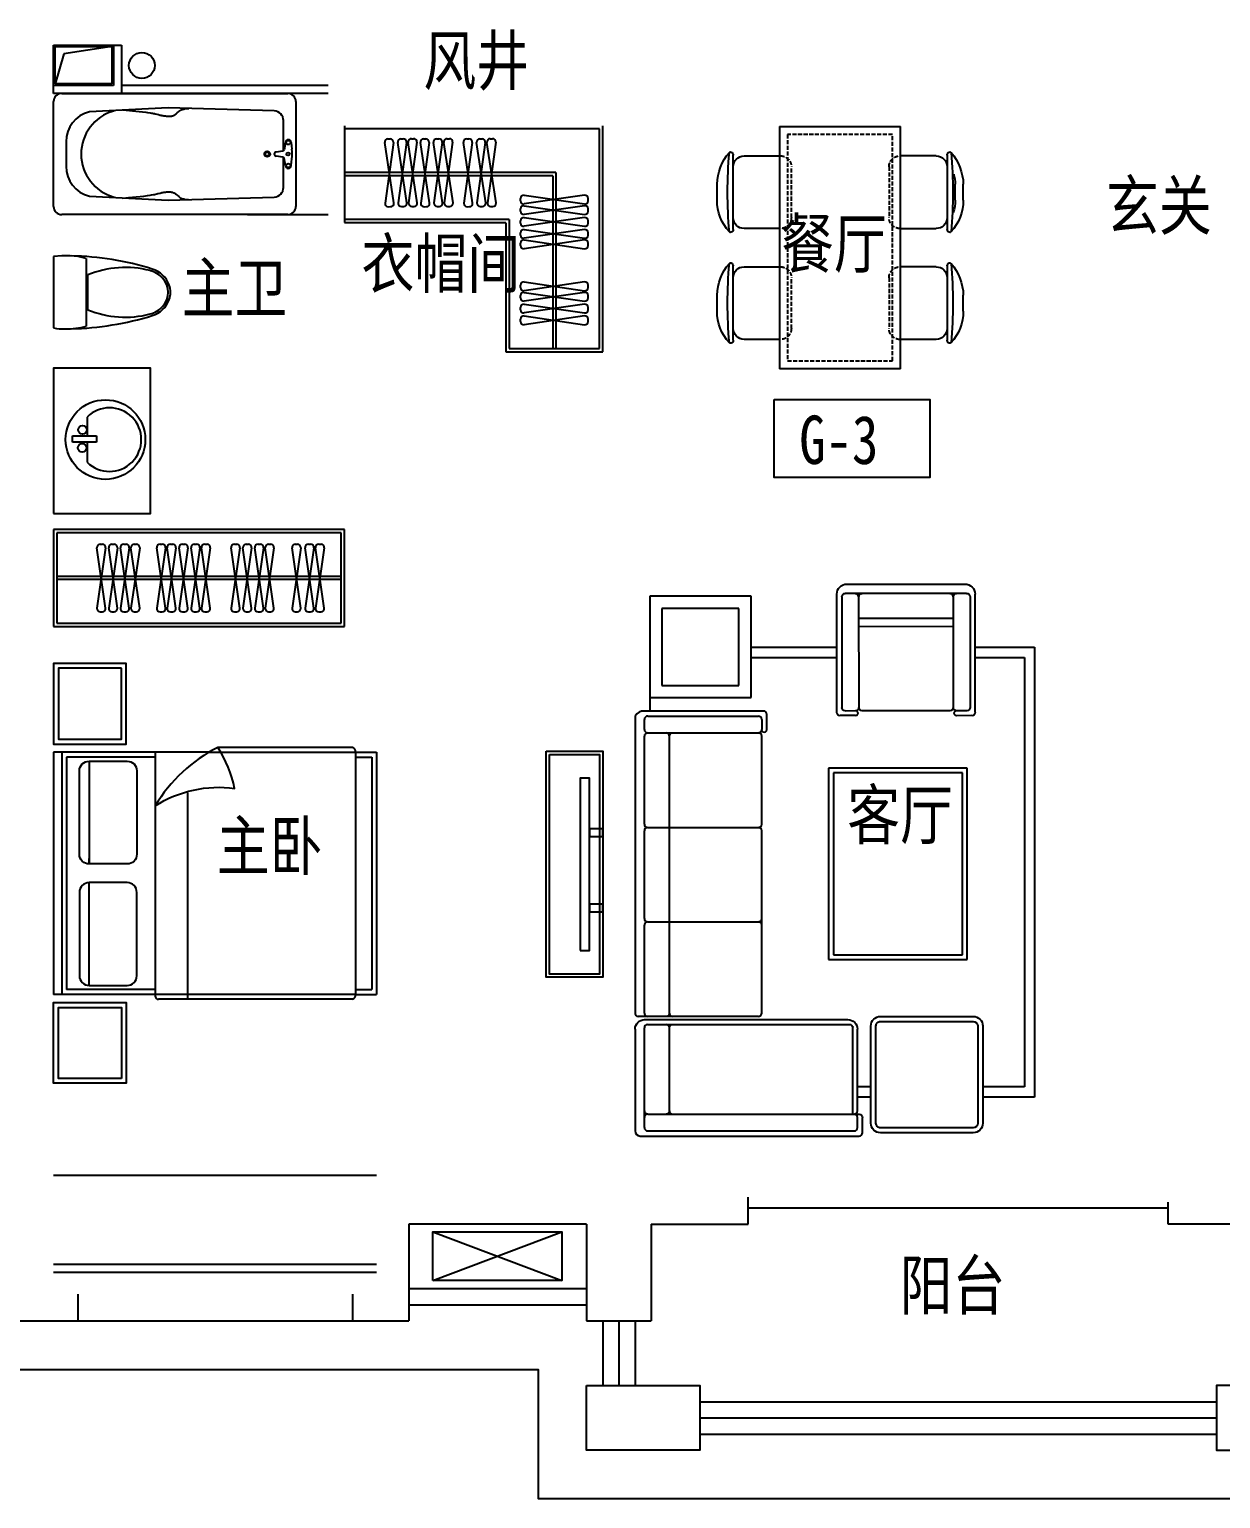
# Model space of a CAD drawing. Extents: x 544659 to 588977, y -8328 to 21775.
# Drawn here: x 562727 to 570102, y 3425 to 12522 of the extents above; entities that cross this region are included whole.
import ezdxf

# ---------------------------------------------------------------- set-up
doc = ezdxf.new("R2010")
doc.units = 0
doc.header["$LTSCALE"] = 1000
doc.header["$MEASUREMENT"] = 0
doc.linetypes.add('CONTINOUS', pattern=[0])
doc.linetypes.add('DASH', pattern=[0.35, 0.25, -0.1])
doc.layers.get('0').update_dxf_attribs({"color": 254, "linetype": 'CONTINUOUS'})
for name, color, linetype in [('J家具', 25, 'CONTINUOUS'), ('LVTRY', 6, 'CONTINUOUS'), ('PUB STRM', 4, 'CONTINUOUS'), ('TEXT', 7, 'CONTINUOUS'), ('WALL', 9, 'CONTINUOUS'), ('WINDOW', 4, 'CONTINUOUS'), ('保温层', 42, 'CONTINUOUS'), ('剖面墙线', 254, 'CONTINUOUS'), ('栏杆', 2, 'CONTINUOUS'), ('看线', 157, 'CONTINUOUS'), ('空调', 231, 'CONTINOUS'), ('空调百叶', 35, 'CONTINUOUS')]:
    doc.layers.add(name, color=color, linetype=linetype)
doc.styles.add('-黑体', font='SIMHEI.TTF', dxfattribs={"width": 0.8})
doc.styles.add('DIM_FONT', font='SIMPLEX.shx', dxfattribs={"width": 0.8})

# ---------------------------------------------------------------- blocks, each defined once
blk = doc.blocks.new('s02')
at = {"layer": 'J家具', "ltscale": 20}
for p, q in [((1324, 1116), (1324, 1929)), ((1451, 1935), (1381, 1935)), ((1394, 1999), (2205, 1999)), ((1497, 1934), (1451, 1935)), ((2147, 1935), (1494, 1934)), ((2217, 1935), (2147, 1935)), ((2276, 1117), (2276, 1929)), ((38, 1915), (38, 1218)), ((734, 1915), (38, 1915)), ((121, 1831), (121, 1302)), ((650, 1831), (121, 1831)), ((650, 1302), (650, 1831)), ((734, 1218), (734, 1915)), ((1358, 1912), (1359, 1151)), ((1474, 1913), (1475, 1150)), ((1474, 1913), (1475, 1150)), ((1474, 1912), (1475, 1151)), ((2124, 1912), (2125, 1151)), ((2240, 1912), (2241, 1151)), ((2124, 1763), (1474, 1763)), ((2124, 1706), (1474, 1707)), ((734, 1564), (1324, 1564)), ((2275, 1564), (2684, 1564)), ((2684, 1564), (2684, -1530)), ((734, 1493), (1324, 1493)), ((2275, 1493), (2614, 1493)), ((2614, 1493), (2614, -1460)), ((38, 1218), (734, 1218)), ((38, 1218), (38, 1126)), ((121, 1302), (650, 1302)), ((819, 1126), (0, 1126)), ((1382, 1128), (1452, 1129)), ((2102, 1128), (1498, 1128)), ((2218, 1128), (2148, 1128)), ((-64, 1091), (-64, -952)), ((0, 998), (0, 1068)), ((23, 1091), (784, 1091)), ((807, 1068), (807, 998)), ((842, 998), (842, 1103)), ((1452, 1094), (1347, 1094)), ((2253, 1094), (2148, 1093)), ((0, 348), (0, 952)), ((23, 975), (784, 975)), ((172, -952), (172, 952)), ((807, 348), (807, 952)), ((1267, 733), (1267, -584)), ((2221, 733), (1267, 733)), ((2221, -584), (2221, 733)), ((1300, 700), (1300, -551)), ((2188, 700), (1300, 700)), ((2188, -551), (2188, 700)), ((21, 325), (784, 325)), ((0, -302), (0, 302)), ((807, -952), (807, 302)), ((0, -952), (0, -348)), ((21, -325), (784, -325)), ((1267, -584), (2221, -584)), ((1300, -551), (2188, -551)), ((20, -975), (-43, -975)), ((2, -997), (1400, -997)), ((784, -975), (21, -975)), ((1624, -975), (2262, -975)), ((1624, -1010), (2262, -1010)), ((-64, -1063), (-64, -1763)), ((0, -1670), (0, -1053)), ((21, -1030), (1411, -1030)), ((172, -1625), (172, -1053)), ((1433, -1647), (1433, -1052)), ((1466, -1624), (1466, -1063)), ((1558, -1710), (1558, -1041)), ((1593, -1710), (1593, -1041)), ((2293, -1041), (2293, -1710)), ((2328, -1041), (2328, -1710)), ((1557, -1460), (1466, -1460)), ((2614, -1460), (2328, -1460)), ((1558, -1530), (1466, -1530)), ((2684, -1530), (2328, -1530)), ((0, -1740), (0, -1670)), ((23, -1647), (1444, -1647)), ((1443, -1647), (1478, -1647)), ((1466, -1740), (1466, -1670)), ((1501, -1775), (1501, -1670)), ((-29, -1798), (1478, -1798)), ((23, -1763), (1443, -1763)), ((2262, -1741), (1624, -1741)), ((2262, -1776), (1624, -1776))]:
    blk.add_line(p, q, dxfattribs=at)
at = {"layer": 'J家具', "ltscale": 20, "extrusion": (0, 0, -1)}
for centre, major_axis, start_param, end_param in [((1394, 1929), (-0.7, 70.3), -1.561177, 0.009619), ((1381, 1912), (-0.3, 23.2), -1.557478, 0.013318), ((1451, 1912), (-0.1, 23.2), 0.004738, 1.575534), ((1451, 1911), (0.6, 23.2), -0.025854, 1.456233), ((1451, 1911), (0.6, 23.2), -0.025854, 1.456233), ((1497, 1912), (0.1, 23.2), 4.706522, 6.277318), ((1497, 1911), (0.2, 23.2), -1.490264, -0.008178), ((1497, 1911), (0.2, 23.2), -1.490264, -0.008178), ((2101, 1912), (0.3, 23.2), -0.014452, 1.556344), ((2147, 1912), (-0.2, 23.2), -1.56168, 0.009117), ((2205, 1929), (-0.4, 70.3), 0.005571, 1.576367), ((2217, 1912), (0.3, 23.2), -0.014456, 1.556341), ((1347, 1116), (-0.1, 22.9), 3.144492, 4.715288), ((1382, 1151), (-0.1, 22.9), 3.144492, 4.715288), ((1452, 1151), (0.4, 22.9), 1.553641, 3.124438), ((1452, 1111), (12.3, 12.3), -0.786564, 2.355029), ((1498, 1150), (-0.2, 22.9), 3.147545, 4.718341), ((1498, 1150), (-0.2, 22.9), 3.147545, 4.718341), ((2102, 1151), (-0.1, 22.9), 1.575453, 3.14625), ((2148, 1151), (-0.2, 22.9), 3.148861, 4.719658), ((2148, 1111), (12.3, 12.3), 2.355029, 5.496622), ((2218, 1151), (-0.1, 22.9), 1.575453, 3.14625), ((2253, 1116), (-0.1, 22.9), 1.575457, 3.146253), ((195, 952), (-0.2, 23.2), -1.56244, -0.080353), ((2, -1063), (-1.3, 65.9), -1.551058, 0.019738), ((149, -952), (-0.2, 23.2), 1.579236, 3.061323), ((1400, -1063), (-0.3, 66), 0.005295, 1.576091), ((1624, -1041), (0.3, 66), 4.707094, 6.27789), ((1624, -1041), (0.2, 31.1), 4.704578, 6.275375), ((2262, -1041), (1.3, 65.9), -0.019738, 1.551058), ((2262, -1041), (1.3, 31.1), -0.042649, 1.528147), ((195, -1053), (-0.3, 23.2), -1.559438, -0.077351), ((1411, -1052), (-0.1, 22), 0.005295, 1.576091), ((149, -1625), (-0.1, 23.2), 1.574946, 3.057033), ((1478, -1670), (-0.1, 22.9), 0.003741, 1.574537), ((1624, -1710), (-0.3, 66), 3.146888, 4.717684), ((1624, -1710), (-0.2, 31.1), 3.149403, 4.7202), ((2262, -1710), (-1.3, 31.1), 1.612001, 3.182797), ((2262, -1710), (-1.3, 65.9), 1.590534, 3.161331)]:
    blk.add_ellipse(centre, major_axis=major_axis, ratio=1, start_param=start_param, end_param=end_param, dxfattribs=at)
at = {"layer": 'J家具', "ltscale": 20}
for centre, major_axis, start_param, end_param in [((-3, 1056), (-0.2, 69.9), -0.050349, 1.043559), ((819, 1103), (0.5, 22.9), -1.548493, 0.022303), ((23, 1068), (0.3, 23.2), 0.011418, 1.582214), ((784, 1068), (0, 22.9), 4.711619, 6.282416), ((23, 998), (-0.3, 23.2), 1.557969, 3.128766), ((23, 952), (0.3, 23.2), 0.011418, 1.582214), ((149, 952), (0.1, 23.2), -1.566647, -0.08456), ((784, 998), (0, 22.9), 3.142362, 4.713158), ((784, 952), (0.4, 22.9), -1.553138, 0.017658), ((824, 998), (0.8, 17.4), 1.614808, 4.756401), ((23, 348), (0.7, 23.2), 1.602292, 3.084379), ((23, 302), (-0.6, 23.2), 0.06197, 1.544057), ((784, 348), (-0.4, 22.9), 3.123934, 4.694731), ((784, 302), (0.5, 22.9), -1.548493, 0.022303), ((23, -302), (0.6, 23.2), 1.597536, 3.079623), ((784, -302), (-0.4, 22.9), 3.123934, 4.694731), ((23, -348), (-0.6, 23.2), 0.06197, 1.544057), ((784, -348), (0.4, 22.9), -1.553138, 0.017658), ((-41, -952), (0.2, 23.2), 1.579236, 3.061323), ((23, -952), (0.7, 23.2), 1.602292, 3.084379), ((195, -952), (0.3, 23.2), 1.583484, 3.065571), ((784, -952), (-0.5, 22.9), 3.120511, 4.691308), ((23, -1053), (-0.7, 23.2), 0.058552, 1.540639), ((149, -1053), (0.2, 23.2), -1.563698, -0.081611), ((23, -1624), (-0.3, 23.2), 1.559378, 3.130175), ((23, -1670), (0.3, 23.2), 0.011418, 1.582214), ((195, -1625), (0.2, 23.2), 1.579153, 3.06124), ((1443, -1624), (-0.4, 22.9), 3.123934, 4.694731), ((1443, -1670), (0.4, 22.9), -1.553138, 0.017658), ((-29, -1763), (-0.5, 34.8), 1.555777, 3.126573), ((23, -1740), (-0.3, 23.2), 1.559378, 3.130175), ((1443, -1740), (-0.4, 22.9), 3.123934, 4.694731), ((1478, -1775), (0.1, 22.9), 3.145334, 4.71613)]:
    blk.add_ellipse(centre, major_axis=major_axis, ratio=1, start_param=start_param, end_param=end_param, dxfattribs=at)
blk = doc.blocks.new('z03.')
at = {"layer": 'J家具'}
for p, q in [((375, 0), (-375, 0)), ((-375, -1500), (-375, 0)), ((375, 0), (375, -1500)), ((-661.2, -176.6), (-661.2, -636.6)), ((-375, -181.6), (-593.7, -181.6)), ((596, -181.6), (371, -181.6)), ((663.5, -636.6), (663.5, -176.6)), ((-761.2, -357), (-761.2, -456.2)), ((763.5, -357), (763.5, -456.2)), ((-593.7, -631.6), (-375, -631.6)), ((596, -631.6), (375, -631.6)), ((-661.2, -863.4), (-661.2, -1323.4)), ((-375, -868.4), (-593.7, -868.4)), ((375, -868.4), (596, -868.4)), ((663.5, -1323.4), (663.5, -863.4)), ((-761.2, -1043.8), (-761.2, -1143)), ((713.5, -1043.8), (713.5, -1142.2)), ((763.5, -1043.8), (763.5, -1143)), ((-593.7, -1318.4), (-375, -1318.4)), ((596, -1318.4), (375, -1318.4)), ((-375, -1500), (375, -1500))]:
    blk.add_line(p, q, dxfattribs=at)
at = {"layer": 'J家具', "color": 8, "linetype": 'DASH', "ltscale": 0.1}
for p, q in [((-325, -1450), (-325, -50)), ((-325, -50), (325, -50)), ((325, -50), (325, -1450)), ((-301.2, -249.1), (-301.2, -564.1)), ((303.5, -564.1), (303.5, -249.1)), ((-301.2, -935.9), (-301.2, -1250.9)), ((303.5, -1250.9), (303.5, -935.9)), ((325, -1450), (-325, -1450))]:
    blk.add_line(p, q, dxfattribs=at)
at = {"layer": 'J家具'}
for centre, radius, start, end in [((-470.8, -357), 290.4, 137.50832, 180), ((2016.6, -406.6), 2712.7, 174.8023, 185.1977), ((-677.2, -167.9), 10.4, 69.09515, 137.50832), ((-680.3, -176), 19.1, 358.23486, 69.09515), ((-593.7, -249.1), 67.5, 90, 180), ((596, -249.1), 67.5, 0, 90), ((682.6, -176), 19.1, 110.90485, 181.76514), ((679.5, -167.9), 10.4, 42.49168, 110.90485), ((473.1, -357), 290.4, 0, 42.49168), ((-2014.3, -406.6), 2712.7, 354.8023, 5.1977), ((-445.8, -446.4), 315.6, 181.76514, 220.72654), ((448.1, -446.4), 315.6, 319.27346, 358.23486), ((-681.2, -636.6), 20, 292.66999, 0), ((-593.7, -564.1), 67.5, 180, 270), ((596, -564.1), 67.5, 270, 0), ((683.5, -636.6), 20, 180, 247.33001), ((-677.4, -645.8), 10, 220.72654, 292.66999), ((679.6, -645.8), 10, 247.33001, 319.27346), ((-470.8, -1043.8), 290.4, 137.50832, 180), ((2016.6, -1093.4), 2712.7, 174.8023, 185.1977), ((-677.2, -854.7), 10.4, 69.09515, 137.50832), ((-680.3, -862.8), 19.1, 358.23486, 69.09515), ((-593.7, -935.9), 67.5, 90, 180), ((596, -935.9), 67.5, 0, 90), ((682.6, -862.8), 19.1, 110.90485, 181.76514), ((679.5, -854.7), 10.4, 42.49168, 110.90485), ((473.1, -1043.8), 290.4, 0, 42.49168), ((-2014.3, -1093.4), 2712.7, 354.8023, 5.1977), ((473.1, -1043.8), 240.4, 0, 18.25567), ((-445.8, -1133.3), 315.6, 181.76514, 220.72654), ((448.1, -1133.3), 315.6, 319.27346, 358.23486), ((448.1, -1133.3), 265.6, 344.44945, 358.07586), ((-593.7, -1250.9), 67.5, 180, 270), ((596, -1250.9), 67.5, 270, 0), ((-677.4, -1332.6), 10, 220.72654, 292.66999), ((-681.2, -1323.4), 20, 292.66999, 0), ((683.5, -1323.4), 20, 180, 247.33001), ((679.6, -1332.6), 10, 247.33001, 319.27346)]:
    blk.add_arc(centre, radius, start, end, dxfattribs=at)
at = {"layer": 'J家具', "color": 8, "linetype": 'DASH', "ltscale": 0.1}
for centre, start, end in [((-368.7, -249.1), 0, 90), ((371, -249.1), 90, 180), ((-368.7, -564.1), 270, 0), ((371, -564.1), 180, 270), ((-368.7, -935.9), 0, 90), ((371, -935.9), 90, 180), ((-368.7, -1250.9), 270, 0), ((371, -1250.9), 180, 270)]:
    blk.add_arc(centre, 67.5, start, end, dxfattribs=at)
blk = doc.blocks.new('c04')
at = {"layer": 'J家具'}
for p, q in [((-750, -629.1), (-750, 0)), ((750, 0), (-750, 0)), ((750, -962.3), (750, 0)), ((750, -50), (-750, -50)), ((720, -80), (-720, -80)), ((-720, -629.1), (-720, -80)), ((720, -629.1), (720, -80)), ((-694.5, -219.9), (-57.8, -219.9)), ((57.8, -219.9), (92.2, -219.9)), ((694.5, -219.9), (57.8, -219.9)), ((750, -629.1), (-760, -629.1)), ((-750, -1870), (-750, -629.1)), ((-780, -1850), (-780, -649.1)), ((497.4, -829.5), (-780, -829.5)), ((750, -962.3), (750, -1870)), ((780, -1850), (780, -1017.1)), ((750, -1870), (-750, -1870)), ((-750, -1870), (-750, -2000)), ((-720, -1870), (-720, -1970)), ((720, -1870), (720, -1970)), ((750, -1870), (750, -2000)), ((750, -2000), (-750, -2000)), ((720, -1970), (-720, -1970))]:
    blk.add_line(p, q, dxfattribs=at)
for points in [[(-1300, -450), (-1300, 0), (-800, 0), (-800, -450), (-1300, -450), (-1300, -370)], [(1300, -450), (1300, 0), (800, 0), (800, -450), (1300, -450), (1300, -370)]]:
    blk.add_lwpolyline(points, dxfattribs=at)
for points in [[(-1270, -420), (-1270, -30), (-830, -30), (-830, -420)], [(1270, -420), (1270, -30), (830, -30), (830, -420)]]:
    blk.add_lwpolyline(points, close=True, dxfattribs=at)
for points in [[(-694.5, -219.9), (-694.5, -455.3, 0.414214), (-634.5, -515.3), (-117.8, -515.3, 0.414214), (-57.8, -455.3), (-57.8, -219.9, 0.414214), (-117.8, -159.9), (-634.5, -159.9, 0.414214)], [(694.5, -219.9), (694.5, -455.3, -0.414214), (634.5, -515.3), (117.8, -515.3, -0.414214), (57.8, -455.3), (57.8, -219.9, -0.414214), (117.8, -159.9), (634.5, -159.9, -0.414214)]]:
    blk.add_lwpolyline(points, format="xyb", close=True, dxfattribs=at)
blk.add_lwpolyline([(417.4, -629.1, -0.180302), (525.4, -1120.8, 0.088637), (779.9, -1017.1, -28871.271551)], format="xyb", dxfattribs=at)
for centre, radius, start, end in [((-760, -649.1), 20, 90, 180), ((-63.3, -1441.5), 944, 26.72269, 59.39253), ((-751.2, -1839.4), 30.7, 200.30826, 272.31161), ((751.2, -1839.3), 30.7, 267.68478, 339.64336)]:
    blk.add_arc(centre, radius, start, end, dxfattribs=at)
blk = doc.blocks.new('ds')
at = {"layer": 'J家具', "ltscale": 0.5}
blk.add_lwpolyline([(0, -700), (350, -700), (350, 700), (0, 700)], close=True, dxfattribs=at)
at = {"layer": 'J家具', "color": 251, "ltscale": 40}
for points in [[(20, -680), (330, -680), (330, 680), (20, 680)], [(210, 533.1), (268.1, 533.1), (268.1, -533.1), (210, -533.1)], [(268.1, 294.4), (350, 294.4), (350, 246.5), (268.1, 246.5)], [(268.1, -171.9), (350, -171.9), (350, -219.9), (268.1, -219.9)]]:
    blk.add_lwpolyline(points, close=True, dxfattribs=at)
blk = doc.blocks.new('y02')
at = {"layer": 'LVTRY'}
for p, q in [((-1450, 375), (-50, 375)), ((-1500, -325), (-1500, 325)), ((-789.9, 285), (-1278.7, 260.5)), ((-133.6, 266.6), (-789.9, 285)), ((-715.1, 271.9), (-712.7, 273.2)), ((-712.7, 273.2), (-709.9, 274.3)), ((-709.9, 274.3), (-706.8, 275.4)), ((-706.8, 275.4), (-703.2, 276.4)), ((-703.2, 276.4), (-699.1, 277.4)), ((-699.1, 277.4), (-694.3, 278.3)), ((-694.3, 278.3), (-688.9, 279.2)), ((-688.9, 279.2), (-676.5, 281)), ((-676.5, 281), (-663.2, 282.7)), ((0, 325), (0, -325)), ((-1070.4, 272.8), (-969.3, 263.1)), ((-969.3, 263.1), (-929, 258.6)), ((-929, 258.6), (-918.5, 257.3)), ((-918.5, 257.3), (-901.3, 254.7)), ((-901.3, 254.7), (-894.1, 253.5)), ((-894.1, 253.5), (-887.7, 252.3)), ((-887.7, 252.3), (-881.8, 251.1)), ((-881.8, 251.1), (-876.3, 249.9)), ((-876.3, 249.9), (-871, 248.7)), ((-871, 248.7), (-850.6, 243.8)), ((-850.6, 243.8), (-840.3, 241.4)), ((-840.3, 241.4), (-834.9, 240.3)), ((-834.9, 240.3), (-829.3, 239.2)), ((-829.3, 239.2), (-823.7, 238.1)), ((-823.7, 238.1), (-817.9, 237.1)), ((-817.9, 237.1), (-812.1, 236.3)), ((-812.1, 236.3), (-806.5, 235.5)), ((-806.5, 235.5), (-800.9, 234.9)), ((-800.9, 234.9), (-795.6, 234.4)), ((-795.6, 234.4), (-790.5, 234)), ((-790.5, 234), (-785.8, 233.9)), ((-785.8, 233.9), (-781.3, 233.9)), ((-781.3, 233.9), (-777.2, 234.1)), ((-777.2, 234.1), (-773.3, 234.6)), ((-773.3, 234.6), (-769.6, 235.2)), ((-769.6, 235.2), (-766, 235.9)), ((-766, 235.9), (-762.7, 236.9)), ((-762.7, 236.9), (-759.4, 238.1)), ((-759.4, 238.1), (-756.2, 239.5)), ((-756.2, 239.5), (-753.1, 241.1)), ((-753.1, 241.1), (-750.1, 242.8)), ((-750.1, 242.8), (-747.2, 244.6)), ((-747.2, 244.6), (-744.4, 246.6)), ((-744.4, 246.6), (-741.7, 248.6)), ((-741.7, 248.6), (-739.1, 250.8)), ((-739.1, 250.8), (-736.7, 252.9)), ((-736.7, 252.9), (-734.3, 255.1)), ((-734.3, 255.1), (-725.7, 263.5)), ((-725.7, 263.5), (-723.6, 265.5)), ((-723.6, 265.5), (-721.6, 267.3)), ((-721.6, 267.3), (-719.5, 269)), ((-719.5, 269), (-717.4, 270.5)), ((-717.4, 270.5), (-715.1, 271.9)), ((-76.8, 20), (-76.8, 206.7)), ((-1421.4, 75.7), (-1421.4, -75.7)), ((-80.8, 18.5), (-121.9, 12.5)), ((-64.3, 71.3), (-72.4, 26.6)), ((-29.2, 71.3), (-25.1, 29.7)), ((-80.8, -18.5), (-121.9, -12.5)), ((-76.8, -206.7), (-76.8, -20)), ((-64.3, -71.3), (-72.4, -26.6)), ((-29.2, -71.3), (-25.1, -29.7)), ((-1278.7, -260.5), (-789.9, -285)), ((-1070.4, -272.8), (-1036.5, -269.7)), ((-1036.5, -269.7), (-941, -260)), ((-941, -260), (-918.5, -257.3)), ((-918.5, -257.3), (-901.3, -254.7)), ((-901.3, -254.7), (-894.1, -253.5)), ((-894.1, -253.5), (-881.8, -251.1)), ((-881.8, -251.1), (-876.3, -249.9)), ((-876.3, -249.9), (-860.7, -246.2)), ((-860.7, -246.2), (-855.7, -245)), ((-855.7, -245), (-840.3, -241.4)), ((-840.3, -241.4), (-834.9, -240.3)), ((-834.9, -240.3), (-829.3, -239.2)), ((-829.3, -239.2), (-823.7, -238.1)), ((-823.7, -238.1), (-817.9, -237.1)), ((-817.9, -237.1), (-812.1, -236.3)), ((-812.1, -236.3), (-806.5, -235.5)), ((-806.5, -235.5), (-800.9, -234.9)), ((-800.9, -234.9), (-795.6, -234.4)), ((-795.6, -234.4), (-790.5, -234)), ((-790.5, -234), (-785.8, -233.9)), ((-789.9, -285), (-133.6, -266.6)), ((-785.8, -233.9), (-781.3, -233.9)), ((-781.3, -233.9), (-777.2, -234.1)), ((-777.2, -234.1), (-773.3, -234.6)), ((-773.3, -234.6), (-769.6, -235.2)), ((-769.6, -235.2), (-766, -235.9)), ((-766, -235.9), (-762.7, -236.9)), ((-762.7, -236.9), (-759.4, -238.1)), ((-759.4, -238.1), (-756.2, -239.5)), ((-756.2, -239.5), (-753.1, -241.1)), ((-753.1, -241.1), (-750.1, -242.8)), ((-750.1, -242.8), (-747.2, -244.6)), ((-747.2, -244.6), (-744.4, -246.6)), ((-744.4, -246.6), (-741.7, -248.6)), ((-741.7, -248.6), (-739.1, -250.8)), ((-739.1, -250.8), (-736.7, -252.9)), ((-736.7, -252.9), (-734.3, -255.1)), ((-734.3, -255.1), (-725.7, -263.5)), ((-725.7, -263.5), (-723.6, -265.5)), ((-723.6, -265.5), (-721.6, -267.3)), ((-721.6, -267.3), (-719.5, -269)), ((-719.5, -269), (-717.4, -270.5)), ((-717.4, -270.5), (-715.1, -271.9)), ((-715.1, -271.9), (-712.7, -273.2)), ((-712.7, -273.2), (-709.9, -274.3)), ((-709.9, -274.3), (-706.8, -275.4)), ((-706.8, -275.4), (-703.2, -276.4)), ((-703.2, -276.4), (-699.1, -277.4)), ((-699.1, -277.4), (-694.3, -278.3)), ((-694.3, -278.3), (-688.9, -279.2)), ((-688.9, -279.2), (-676.5, -281)), ((-676.5, -281), (-669.9, -281.9)), ((-669.9, -281.9), (-665.5, -282.4)), ((-50, -375), (-1450, -375))]:
    blk.add_line(p, q, dxfattribs=at)
for centre, radius in [((-177.7, 0), 17.6), ((-177.7, 0), 11.6), ((-46.8, 71.3), 12.6), ((-48.3, 0), 9.88), ((-46.8, -71.3), 12.6)]:
    blk.add_circle(centre, radius, dxfattribs=at)
for centre, radius, start, end in [((-1450, 325), 50, 90, 180), ((-50, 325), 50, 0, 90), ((-1236.1, 80.1), 185.4, 103.30307, 181.36327), ((-1053.2, 0.3), 276.3, 105.63845, 254.96294), ((-136.8, 206.7), 60, 0, 86.93009), ((-121.9, 0), 12.5, 90, 270), ((-82.2, 28.3), 10, 278.24716, 349.78585), ((-46.8, 71.3), 17.6, 0, 180), ((-323.6, 0), 300, 354.32287, 5.67713), ((-1236.1, -80.1), 185.4, 178.63673, 256.69693), ((-82.2, -28.3), 10, 10.21415, 81.75284), ((-46.8, -71.3), 17.6, 180, 0), ((-136.8, -206.7), 60, 273.06991, 0), ((-1450, -325), 50, 180, 270), ((-50, -325), 50, 270, 0)]:
    blk.add_arc(centre, radius, start, end, dxfattribs=at)
blk = doc.blocks.new('x2')
at = {"layer": 'LVTRY'}
for p, q in [((-16.5, 204.7), (24.1, 204.7)), ((-16.5, 54.7), (-16.5, 204.7)), ((24.1, 204.7), (24.1, 54.7)), ((-16.5, 113.2), (-139.8, 113.2)), ((139.8, 113.2), (24.1, 113.2)), ((24.1, 54.7), (-16.5, 54.7))]:
    blk.add_line(p, q, dxfattribs=at)
for centre, radius in [((0, 0), 246.4), ((-50.8, 143.7), 26.7), ((61, 142.4), 26.7)]:
    blk.add_circle(centre, radius, dxfattribs=at)
blk.add_arc((0, -25.4), 196.9, 135.25267, 44.74733, dxfattribs=at)
at = {"layer": 'LVTRY', "style": 'DIM_FONT', "width": 0.8, "flags": 9}
for tag in ['YSIZE', 'XSIZE']:
    blk.add_attdef(tag, (4.6, 248.3), '', height=0.5, rotation=270, dxfattribs=at)
blk = doc.blocks.new('ma1')
at = {"layer": 'LVTRY'}
for p, q in [((220.8, 0), (-220.8, 0)), ((226.4, -50.2), (220.8, 0)), ((226.4, -102.2), (226.4, -50.2)), ((209.5, -202.5), (220.9, -151.6)), ((220.9, -151.6), (226.4, -102.2)), ((209.5, -202.5), (-209.5, -202.5)), ((-107.7, -211.8), (107.7, -211.8))]:
    blk.add_line(p, q, dxfattribs=at)
for centre, radius, start, end in [((236.2, -76.2), 463.3, 170.53768, 187.73995), ((1596.9, -70.5), 1822.9, 181.22237, 197.24774), ((236.2, -76.2), 463.3, 187.73995, 195.82198), ((-1596.9, -70.5), 1822.9, 342.75226, 358.77763), ((448.2, -443.4), 602.2, 157.37374, 194.77857), ((-448.2, -443.4), 602.2, 345.22143, 22.62626), ((12.2, -562.5), 163.6, 197.24774, 249.54761), ((23.3, -555.5), 162.7, 194.77857, 226.85426), ((-12.2, -562.5), 163.6, 290.45239, 342.75226), ((-23.3, -555.5), 162.7, 313.14574, 345.22143), ((0, -580.4), 128.7, 226.85426, 313.14574), ((0, -595.2), 128.7, 249.54761, 290.45239)]:
    blk.add_arc(centre, radius, start, end, dxfattribs=at)
blk = doc.blocks.new('1234')
at = {"layer": '空调'}
for p, q in [((134658.4, 155047.1), (133858.4, 154747.1)), ((134658.4, 154747.1), (133858.4, 155047.1))]:
    blk.add_line(p, q, dxfattribs=at)
blk.add_lwpolyline([(134658.4, 154747.1), (134658.4, 155047.1), (133858.4, 155047.1), (133858.4, 154747.1)], close=True, dxfattribs=at)
blk = doc.blocks.new('A$C15E4124F')
at = {"layer": 'WALL'}
for p, q in [((420, 300), (0, 300)), ((0, 300), (0, 0)), ((420, 300), (50, 300)), ((50, 300), (50, 50)), ((410, 290), (60, 290)), ((60, 290), (60, 60)), ((60, 290), (355.7, 245.1)), ((410, 60), (410, 290)), ((420, 50), (420, 300)), ((420, 0), (420, 300)), ((355.7, 245.1), (410, 60)), ((0, 0), (420, 0)), ((50, 50), (420, 50)), ((60, 60), (410, 60))]:
    blk.add_line(p, q, dxfattribs=at)
blk = doc.blocks.new('A$C56D712EF')
at = {"layer": '看线'}
blk.add_lwpolyline([(12900, 3600), (12900, 800), (16500, 800), (16500, 0), (21700, 0), (21700, 800), (25000, 800), (25000, 1700), (25000, 2000), (25000, 2000), (25000, 5350)], dxfattribs=at)

msp = doc.modelspace()

# ---------------------------------------------------------------- linework, layer by layer
msp.add_lwpolyline([(567338.4, 10229), (568301.8, 10229), (568301.8, 9747.6), (567338.4, 9747.6)], close=True)
at = {"layer": 'J家具'}
for p, q in [((566277.3, 10524.8), (566277.3, 11924.8)), ((566257.3, 11904.8), (564677.3, 11904.8)), ((564946.7, 11843.8), (564961, 11843.9)), ((565027.7, 11844.3), (565042, 11844.4)), ((565092.1, 11844.7), (565106.4, 11844.8)), ((565167.8, 11843.8), (565182.1, 11843.9)), ((565248.8, 11844.3), (565263.1, 11844.4)), ((565313.2, 11844.7), (565327.5, 11844.8)), ((565434.6, 11843.8), (565448.9, 11843.9)), ((565515.7, 11844.3), (565530, 11844.4)), ((565580, 11844.7), (565594.4, 11844.8)), ((566257.3, 10544.8), (566257.3, 11904.8)), ((564983.5, 11446.6), (564927, 11821)), ((564980.9, 11821.3), (564929.5, 11446.3)), ((565064.5, 11447.2), (565008, 11821.5)), ((565062, 11821.9), (565010.5, 11446.8)), ((565128.9, 11447.6), (565072.4, 11822)), ((565126.4, 11822.3), (565074.9, 11447.3)), ((565204.6, 11446.6), (565148.1, 11821)), ((565202.1, 11821.3), (565150.6, 11446.3)), ((565285.6, 11447.2), (565229.2, 11821.5)), ((565283.1, 11821.9), (565231.7, 11446.8)), ((565350, 11447.6), (565293.5, 11822)), ((565347.5, 11822.3), (565296.1, 11447.3)), ((565471.4, 11446.6), (565414.9, 11821)), ((565468.9, 11821.3), (565417.5, 11446.3)), ((565552.5, 11447.2), (565496, 11821.5)), ((565549.9, 11821.9), (565498.5, 11446.8)), ((565616.8, 11447.6), (565560.4, 11822)), ((565614.3, 11822.3), (565562.9, 11447.3)), ((565987.3, 11634.8), (564677.3, 11634.8)), ((565967.3, 11614.8), (564677.3, 11614.8)), ((565967.3, 11614.8), (565967.3, 10544.8)), ((565987.3, 11634.8), (565987.3, 10544.8)), ((565767.3, 11460.2), (565767.3, 11474.5)), ((566164.7, 11494.4), (565790, 11440.4)), ((565790, 11494.4), (566164.7, 11440.4)), ((566187.3, 11460.2), (566187.3, 11474.5)), ((564949.5, 11423.8), (564963.8, 11423.9)), ((565030.5, 11424.3), (565044.8, 11424.4)), ((565094.9, 11424.7), (565109.2, 11424.8)), ((565170.6, 11423.8), (565184.9, 11423.9)), ((565251.6, 11424.3), (565266, 11424.4)), ((565316, 11424.7), (565330.4, 11424.8)), ((565437.4, 11423.8), (565451.7, 11423.9)), ((565518.5, 11424.3), (565532.8, 11424.4)), ((565582.9, 11424.7), (565597.2, 11424.8)), ((565767.3, 11395.8), (565767.3, 11410.1)), ((566164.7, 11430), (565790, 11376)), ((565790, 11430), (566164.7, 11376)), ((566187.3, 11395.8), (566187.3, 11410.1)), ((565697.3, 11344.8), (564677.3, 11344.8)), ((565677.3, 11324.8), (564677.3, 11324.8)), ((565677.3, 11324.8), (565677.3, 10524.8)), ((565697.3, 11344.8), (565697.3, 10544.8)), ((565767.3, 11322.2), (565767.3, 11336.6)), ((566164.7, 11356.4), (565790, 11302.4)), ((565790, 11356.4), (566164.7, 11302.4)), ((566164.7, 11282), (565790, 11228.1)), ((565790, 11282), (566164.7, 11228.1)), ((566187.3, 11322.2), (566187.3, 11336.6)), ((565767.3, 11247.9), (565767.3, 11262.2)), ((565767.3, 11183.5), (565767.3, 11197.8)), ((566164.7, 11217.6), (565790, 11163.7)), ((565790, 11217.6), (566164.7, 11163.7)), ((566187.3, 11247.9), (566187.3, 11262.2)), ((566187.3, 11183.5), (566187.3, 11197.8)), ((565767.3, 10923.4), (565767.3, 10937.7)), ((566164.7, 10957.6), (565790, 10903.6)), ((565790, 10957.6), (566164.7, 10903.6)), ((566187.3, 10923.4), (566187.3, 10937.7)), ((565767.3, 10859), (565767.3, 10873.3)), ((566164.7, 10893.2), (565790, 10839.2)), ((565790, 10893.2), (566164.7, 10839.2)), ((566187.3, 10859), (566187.3, 10873.3)), ((565767.3, 10785.4), (565767.3, 10799.8)), ((566164.7, 10819.6), (565790, 10765.6)), ((565790, 10819.6), (566164.7, 10765.6)), ((566164.7, 10747), (565790, 10693)), ((565790, 10747), (566164.7, 10693)), ((566187.3, 10785.4), (566187.3, 10799.8)), ((565767.3, 10712.8), (565767.3, 10727.2)), ((566187.3, 10712.8), (566187.3, 10727.2)), ((565677.3, 10524.8), (566277.3, 10524.8)), ((565697.3, 10544.8), (566257.3, 10544.8)), ((564677.3, 9424.8), (562877.3, 9424.8)), ((562877.3, 9424.8), (562877.3, 8824.8)), ((564657.3, 9404.8), (562897.3, 9404.8)), ((562897.3, 9404.8), (562897.3, 8844.8)), ((564657.3, 8844.8), (564657.3, 9404.8)), ((564677.3, 8824.8), (564677.3, 9424.8)), ((563199.5, 8937.4), (563145.6, 9312.1)), ((563199.5, 9312.1), (563145.6, 8937.4)), ((563165.4, 9334.8), (563179.7, 9334.8)), ((563272.1, 8937.4), (563218.2, 9312.1)), ((563272.1, 9312.1), (563218.2, 8937.4)), ((563238, 9334.8), (563252.3, 9334.8)), ((563345.7, 8937.4), (563291.8, 9312.1)), ((563345.7, 9312.1), (563291.8, 8937.4)), ((563311.6, 9334.8), (563325.9, 9334.8)), ((563410.1, 8937.4), (563356.2, 9312.1)), ((563410.1, 9312.1), (563356.2, 8937.4)), ((563376, 9334.8), (563390.3, 9334.8)), ((563570.2, 8937.4), (563516.2, 9312.1)), ((563570.2, 9312.1), (563516.2, 8937.4)), ((563536, 9334.8), (563550.4, 9334.8)), ((563634.6, 8937.4), (563580.6, 9312.1)), ((563634.6, 9312.1), (563580.6, 8937.4)), ((563600.4, 9334.8), (563614.7, 9334.8)), ((563708.9, 8937.4), (563655, 9312.1)), ((563708.9, 9312.1), (563655, 8937.4)), ((563674.8, 9334.8), (563689.1, 9334.8)), ((563782.5, 8937.4), (563728.6, 9312.1)), ((563782.5, 9312.1), (563728.6, 8937.4)), ((563748.4, 9334.8), (563762.7, 9334.8)), ((563846.9, 8937.4), (563793, 9312.1)), ((563846.9, 9312.1), (563793, 8937.4)), ((563812.8, 9334.8), (563827.1, 9334.8)), ((564030.8, 8937.4), (563976.9, 9312.1)), ((564030.8, 9312.1), (563976.9, 8937.4)), ((563996.7, 9334.8), (564011, 9334.8)), ((564103.4, 8937.4), (564049.5, 9312.1)), ((564103.4, 9312.1), (564049.5, 8937.4)), ((564069.3, 9334.8), (564083.6, 9334.8)), ((564177, 8937.4), (564123.1, 9312.1)), ((564177, 9312.1), (564123.1, 8937.4)), ((564142.9, 9334.8), (564157.2, 9334.8)), ((564241.4, 8937.4), (564187.5, 9312.1)), ((564241.4, 9312.1), (564187.5, 8937.4)), ((564207.3, 9334.8), (564221.6, 9334.8)), ((564407.5, 8937.4), (564353.5, 9312.1)), ((564407.5, 9312.1), (564353.5, 8937.4)), ((564373.3, 9334.8), (564387.6, 9334.8)), ((564488.5, 8937.4), (564434.5, 9312.1)), ((564488.5, 9312.1), (564434.5, 8937.4)), ((564454.4, 9334.8), (564468.7, 9334.8)), ((564552.9, 8937.4), (564498.9, 9312.1)), ((564552.9, 9312.1), (564498.9, 8937.4)), ((564518.7, 9334.8), (564533.1, 9334.8)), ((564657.3, 9134.8), (562897.3, 9134.8)), ((564657.3, 9114.8), (562897.3, 9114.8)), ((562877.3, 8824.8), (564677.3, 8824.8)), ((562897.3, 8844.8), (564657.3, 8844.8)), ((563165.4, 8914.8), (563179.7, 8914.8)), ((563238, 8914.8), (563252.3, 8914.8)), ((563311.6, 8914.8), (563325.9, 8914.8)), ((563376, 8914.8), (563390.3, 8914.8)), ((563536, 8914.8), (563550.4, 8914.8)), ((563600.4, 8914.8), (563614.7, 8914.8)), ((563674.8, 8914.8), (563689.1, 8914.8)), ((563748.4, 8914.8), (563762.7, 8914.8)), ((563812.8, 8914.8), (563827.1, 8914.8)), ((563996.7, 8914.8), (564011, 8914.8)), ((564069.3, 8914.8), (564083.6, 8914.8)), ((564142.9, 8914.8), (564157.2, 8914.8)), ((564207.3, 8914.8), (564221.6, 8914.8)), ((564373.3, 8914.8), (564387.6, 8914.8)), ((564454.4, 8914.8), (564468.7, 8914.8)), ((564518.7, 8914.8), (564533.1, 8914.8))]:
    msp.add_line(p, q, dxfattribs=at)
for centre, start, end in [((564946.8, 11823.8), 90.38435, 187.97899), ((564961.1, 11823.9), 352.78971, 90.38435), ((565027.8, 11824.3), 90.38435, 187.97899), ((565042.1, 11824.4), 352.78971, 90.38435), ((565092.2, 11824.7), 90.38435, 187.97899), ((565106.5, 11824.8), 352.78971, 90.38435), ((565167.9, 11823.8), 90.38435, 187.97899), ((565182.2, 11823.9), 352.78971, 90.38435), ((565249, 11824.3), 90.38435, 187.97899), ((565263.3, 11824.4), 352.78971, 90.38435), ((565313.4, 11824.7), 90.38435, 187.97899), ((565327.7, 11824.8), 352.78971, 90.38435), ((565434.8, 11823.8), 90.38435, 187.97899), ((565449.1, 11823.9), 352.78971, 90.38435), ((565515.8, 11824.3), 90.38435, 187.97899), ((565530.1, 11824.4), 352.78971, 90.38435), ((565580.2, 11824.7), 90.38435, 187.97899), ((565594.5, 11824.8), 352.78971, 90.38435), ((565787.3, 11474.5), 82.40536, 180), ((566167.3, 11474.5), 0, 97.59464), ((564949.3, 11443.8), 172.78971, 270.38435), ((564963.7, 11443.9), 270.38435, 7.97899), ((565030.4, 11444.3), 172.78971, 270.38435), ((565044.7, 11444.4), 270.38435, 7.97899), ((565094.8, 11444.7), 172.78971, 270.38435), ((565109.1, 11444.8), 270.38435, 7.97899), ((565170.5, 11443.8), 172.78971, 270.38435), ((565184.8, 11443.9), 270.38435, 7.97899), ((565251.5, 11444.3), 172.78971, 270.38435), ((565265.8, 11444.4), 270.38435, 7.97899), ((565315.9, 11444.7), 172.78971, 270.38435), ((565330.2, 11444.8), 270.38435, 7.97899), ((565437.3, 11443.8), 172.78971, 270.38435), ((565451.6, 11443.9), 270.38435, 7.97899), ((565518.3, 11444.3), 172.78971, 270.38435), ((565532.6, 11444.4), 270.38435, 7.97899), ((565582.7, 11444.7), 172.78971, 270.38435), ((565597, 11444.8), 270.38435, 7.97899), ((565787.3, 11460.2), 180, 277.59464), ((565787.3, 11410.1), 82.40536, 180), ((565787.3, 11395.8), 180, 277.59464), ((566167.3, 11460.2), 262.40536, 0), ((566167.3, 11410.1), 0, 97.59464), ((566167.3, 11395.8), 262.40536, 0), ((565787.3, 11336.6), 82.40536, 180), ((565787.3, 11322.2), 180, 277.59464), ((565787.3, 11262.2), 82.40536, 180), ((566167.3, 11336.6), 0, 97.59464), ((566167.3, 11322.2), 262.40536, 0), ((566167.3, 11262.2), 0, 97.59464), ((565787.3, 11247.9), 180, 277.59464), ((565787.3, 11197.8), 82.40536, 180), ((566167.3, 11247.9), 262.40536, 0), ((566167.3, 11197.8), 0, 97.59464), ((565787.3, 11183.5), 180, 277.59464), ((566167.3, 11183.5), 262.40536, 0), ((565787.3, 10937.7), 82.40536, 180), ((565787.3, 10923.4), 180, 277.59464), ((566167.3, 10937.7), 0, 97.59464), ((566167.3, 10923.4), 262.40536, 0), ((565787.3, 10873.3), 82.40536, 180), ((565787.3, 10859), 180, 277.59464), ((566167.3, 10873.3), 0, 97.59464), ((566167.3, 10859), 262.40536, 0), ((565787.3, 10799.8), 82.40536, 180), ((565787.3, 10785.4), 180, 277.59464), ((565787.3, 10727.2), 82.40536, 180), ((566167.3, 10799.8), 0, 97.59464), ((566167.3, 10785.4), 262.40536, 0), ((566167.3, 10727.2), 0, 97.59464), ((565787.3, 10712.8), 180, 277.59464), ((566167.3, 10712.8), 262.40536, 0), ((563165.4, 9314.8), 90, 187.59464), ((563179.7, 9314.8), 352.40536, 90), ((563238, 9314.8), 90, 187.59464), ((563252.3, 9314.8), 352.40536, 90), ((563311.6, 9314.8), 90, 187.59464), ((563325.9, 9314.8), 352.40536, 90), ((563376, 9314.8), 90, 187.59464), ((563390.3, 9314.8), 352.40536, 90), ((563536, 9314.8), 90, 187.59464), ((563550.4, 9314.8), 352.40536, 90), ((563600.4, 9314.8), 90, 187.59464), ((563614.7, 9314.8), 352.40536, 90), ((563674.8, 9314.8), 90, 187.59464), ((563689.1, 9314.8), 352.40536, 90), ((563748.4, 9314.8), 90, 187.59464), ((563762.7, 9314.8), 352.40536, 90), ((563812.8, 9314.8), 90, 187.59464), ((563827.1, 9314.8), 352.40536, 90), ((563996.7, 9314.8), 90, 187.59464), ((564011, 9314.8), 352.40536, 90), ((564069.3, 9314.8), 90, 187.59464), ((564083.6, 9314.8), 352.40536, 90), ((564142.9, 9314.8), 90, 187.59464), ((564157.2, 9314.8), 352.40536, 90), ((564207.3, 9314.8), 90, 187.59464), ((564221.6, 9314.8), 352.40536, 90), ((564373.3, 9314.8), 90, 187.59464), ((564387.6, 9314.8), 352.40536, 90), ((564454.4, 9314.8), 90, 187.59464), ((564468.7, 9314.8), 352.40536, 90), ((564518.7, 9314.8), 90, 187.59464), ((564533.1, 9314.8), 352.40536, 90), ((563165.4, 8934.8), 172.40536, 270), ((563179.7, 8934.8), 270, 7.59464), ((563238, 8934.8), 172.40536, 270), ((563252.3, 8934.8), 270, 7.59464), ((563311.6, 8934.8), 172.40536, 270), ((563325.9, 8934.8), 270, 7.59464), ((563376, 8934.8), 172.40536, 270), ((563390.3, 8934.8), 270, 7.59464), ((563536, 8934.8), 172.40536, 270), ((563550.4, 8934.8), 270, 7.59464), ((563600.4, 8934.8), 172.40536, 270), ((563614.7, 8934.8), 270, 7.59464), ((563674.8, 8934.8), 172.40536, 270), ((563689.1, 8934.8), 270, 7.59464), ((563748.4, 8934.8), 172.40536, 270), ((563762.7, 8934.8), 270, 7.59464), ((563812.8, 8934.8), 172.40536, 270), ((563827.1, 8934.8), 270, 7.59464), ((563996.7, 8934.8), 172.40536, 270), ((564011, 8934.8), 270, 7.59464), ((564069.3, 8934.8), 172.40536, 270), ((564083.6, 8934.8), 270, 7.59464), ((564142.9, 8934.8), 172.40536, 270), ((564157.2, 8934.8), 270, 7.59464), ((564207.3, 8934.8), 172.40536, 270), ((564221.6, 8934.8), 270, 7.59464), ((564373.3, 8934.8), 172.40536, 270), ((564387.6, 8934.8), 270, 7.59464), ((564454.4, 8934.8), 172.40536, 270), ((564468.7, 8934.8), 270, 7.59464), ((564518.7, 8934.8), 172.40536, 270), ((564533.1, 8934.8), 270, 7.59464)]:
    msp.add_arc(centre, 20, start, end, dxfattribs=at)
at = {"layer": 'LVTRY'}
msp.add_line((564077.6, 11374.8), (564577.3, 11374.8), dxfattribs=at)
msp.add_lwpolyline([(562877.3, 9524.8), (563477.3, 9524.8), (563477.3, 10424.8), (562877.3, 10424.8)], close=True, dxfattribs=at)
at = {"layer": 'PUB STRM'}
msp.add_circle((563424, 12298.3), 80, dxfattribs=at)
at = {"layer": 'WALL'}
for p, q in [((564577.3, 12124.8), (562877.3, 12124.8)), ((564577.3, 12174.8), (563297.3, 12174.8)), ((564677.3, 11924.8), (564677.3, 11325.6))]:
    msp.add_line(p, q, dxfattribs=at)
at = {"layer": 'WINDOW'}
msp.add_line((564877.3, 5424.8), (562877.3, 5424.8), dxfattribs=at)
at = {"layer": '保温层'}
for p, q in [((567177.3, 5124.8), (567177.3, 5291.5)), ((569777.3, 5124.8), (569777.3, 5260.2)), ((565077.3, 5124.8), (565077.3, 4524.8)), ((566177.3, 5124.8), (565077.3, 5124.8)), ((566177.3, 5124.8), (566177.3, 4524.8)), ((566577.3, 5124.8), (566577.3, 4524.8)), ((566577.3, 5124.8), (567177.3, 5124.8)), ((570377.3, 5124.8), (569777.3, 5124.8)), ((563027.3, 4691.5), (563027.3, 4524.8)), ((564727.3, 4691.5), (564727.3, 4524.8)), ((562577.3, 4524.8), (563027.3, 4524.8)), ((564727.3, 4524.8), (565077.3, 4524.8)), ((566177.3, 4524.8), (566577.3, 4524.8))]:
    msp.add_line(p, q, dxfattribs=at)
for points in [[(566177.3, 4124.8), (566877.3, 4124.8), (566877.3, 3724.8), (566177.3, 3724.8)], [(570777.3, 4124.8), (570077.3, 4124.8), (570077.3, 3724.8), (570777.3, 3724.8)]]:
    msp.add_lwpolyline(points, close=True, dxfattribs=at)
at = {"layer": '栏杆'}
for p, q in [((564877.3, 4874.8), (562877.3, 4874.8)), ((564877.3, 4824.8), (562877.3, 4824.8))]:
    msp.add_line(p, q, dxfattribs=at)
for points in [[(566277.3, 4524.8), (566277.3, 4124.8)], [(566377.3, 4524.8), (566377.3, 4124.8)], [(566477.3, 4524.8), (566477.3, 4124.8)], [(566877.3, 4024.8), (570077.3, 4024.8)], [(566877.3, 3924.8), (570077.3, 3924.8)], [(566877.3, 3824.8), (570077.3, 3824.8)]]:
    msp.add_lwpolyline(points, dxfattribs=at)
at = {"layer": '看线'}
for p, q in [((567177.3, 5224.8), (569777.3, 5224.8)), ((563027.3, 4524.8), (564727.3, 4524.8)), ((562277.3, 4224.8), (565877.3, 4224.8)), ((565877.3, 4224.8), (565877.3, 3424.8)), ((565877.3, 3424.8), (571077.3, 3424.8))]:
    msp.add_line(p, q, dxfattribs=at)
at = {"layer": '空调百叶'}
for p, q in [((565077.3, 4724.8), (566177.3, 4724.8)), ((565077.3, 4624.8), (566177.3, 4624.8))]:
    msp.add_line(p, q, dxfattribs=at)

# ---------------------------------------------------------------- block references
at = {"layer": 'J家具', "xscale": -1, "rotation": 180}
for name, p in [('z03.', (567745.9, 10420.1)), ('ds', (565927.3, 7352.4))]:
    msp.add_blockref(name, p, dxfattribs=at)
at = {"layer": 'J家具', "xscale": 0.8999999999068677, "yscale": 0.9000000000232831, "zscale": 0.9}
msp.add_blockref('s02', (566534.8, 7287.9), dxfattribs=at)
at = {"layer": 'J家具', "rotation": 90}
msp.add_blockref('c04', (562877.3, 7296.3), dxfattribs=at)
at = {"layer": 'LVTRY'}
msp.add_blockref('y02', (564377.3, 11749.8), dxfattribs=at)
at = {"layer": 'LVTRY', "rotation": 90}
for name, p in [('ma1', (562877.3, 10893.6)), ('x2', (563198, 9981.6))]:
    msp.add_blockref(name, p, dxfattribs=at)
at = {"layer": 'PUB STRM', "xscale": -1, "rotation": 359.9999989327829}
msp.add_blockref('A$C15E4124F', (563297.3, 12124.8), dxfattribs=at)
msp.add_blockref('A$C15E4124F', (563297.3, 12124.8), dxfattribs=at)
at = {"layer": '剖面墙线'}
msp.add_blockref('A$C56D712EF', (549377.3, 3424.8), dxfattribs=at)
at = {"layer": '空调', "xscale": -1}
msp.add_blockref('1234', (699882.6, -149971.2), dxfattribs=at)

# ---------------------------------------------------------------- texts
at = {"layer": 'J家具', "style": 'DIM_FONT', "width": 0.7, "flags": 9}
for tag, p, s, rotation in [('XSIZE', (564954.4, 11648.8, 0), '54', 180.38435), ('YSIZE', (564954.7, 11648.8, 0), '450', 180.38435), ('XSIZE', (565035.4, 11649.4, 0), '54', 180.38435), ('YSIZE', (565035.7, 11649.4, 0), '450', 180.38435), ('XSIZE', (565099.8, 11649.8, 0), '54', 180.38435), ('YSIZE', (565100.1, 11649.8, 0), '450', 180.38435), ('XSIZE', (565175.5, 11648.8, 0), '54', 180.38435), ('YSIZE', (565175.8, 11648.8, 0), '450', 180.38435), ('XSIZE', (565256.5, 11649.4, 0), '54', 180.38435), ('YSIZE', (565256.8, 11649.4, 0), '450', 180.38435), ('XSIZE', (565320.9, 11649.8, 0), '54', 180.38435), ('YSIZE', (565321.2, 11649.8, 0), '450', 180.38435), ('XSIZE', (565442.3, 11648.8, 0), '54', 180.38435), ('YSIZE', (565442.6, 11648.8, 0), '450', 180.38435), ('XSIZE', (565523.4, 11649.4, 0), '54', 180.38435), ('YSIZE', (565523.7, 11649.4, 0), '450', 180.38435), ('XSIZE', (565587.7, 11649.8, 0), '54', 180.38435), ('YSIZE', (565588.1, 11649.8, 0), '450', 180.38435), ('XSIZE', (565962.8, 11466, 0), '54', 90), ('YSIZE', (565962.8, 11466, 0), '450', 90), ('XSIZE', (565962.8, 11401.6, 0), '54', 90), ('YSIZE', (565962.8, 11401.6, 0), '450', 90), ('XSIZE', (565962.8, 11328.1, 0), '54', 90), ('YSIZE', (565962.8, 11328.1, 0), '450', 90), ('XSIZE', (565962.8, 11253.7, 0), '54', 90), ('YSIZE', (565962.8, 11253.7, 0), '450', 90), ('XSIZE', (565962.8, 11189.3, 0), '54', 90), ('YSIZE', (565962.8, 11189.3, 0), '450', 90), ('XSIZE', (565962.8, 10929.2, 0), '54', 90), ('YSIZE', (565962.8, 10929.2, 0), '450', 90), ('XSIZE', (565962.8, 10864.8, 0), '54', 90), ('YSIZE', (565962.8, 10864.8, 0), '450', 90), ('XSIZE', (565962.8, 10791.3, 0), '54', 90), ('YSIZE', (565962.8, 10791.3, 0), '450', 90), ('XSIZE', (565962.8, 10718.7, 0), '54', 90), ('YSIZE', (565962.8, 10718.7, 0), '450', 90), ('XSIZE', (563171.8, 9139.8, 0), '54', 180), ('YSIZE', (563172.1, 9139.8, 0), '450', 180), ('XSIZE', (563244.4, 9139.8, 0), '54', 180), ('YSIZE', (563244.7, 9139.8, 0), '450', 180), ('XSIZE', (563318, 9139.8, 0), '54', 180), ('YSIZE', (563318.3, 9139.8, 0), '450', 180), ('XSIZE', (563382.4, 9139.8, 0), '54', 180), ('YSIZE', (563382.7, 9139.8, 0), '450', 180), ('XSIZE', (563542.4, 9139.8, 0), '54', 180), ('YSIZE', (563542.8, 9139.8, 0), '450', 180), ('XSIZE', (563606.8, 9139.8, 0), '54', 180), ('YSIZE', (563607.1, 9139.8, 0), '450', 180), ('XSIZE', (563681.2, 9139.8, 0), '54', 180), ('YSIZE', (563681.5, 9139.8, 0), '450', 180), ('XSIZE', (563754.8, 9139.8, 0), '54', 180), ('YSIZE', (563755.1, 9139.8, 0), '450', 180), ('XSIZE', (563819.2, 9139.8, 0), '54', 180), ('YSIZE', (563819.5, 9139.8, 0), '450', 180), ('XSIZE', (564003.1, 9139.8, 0), '54', 180), ('YSIZE', (564003.4, 9139.8, 0), '450', 180), ('XSIZE', (564075.7, 9139.8, 0), '54', 180), ('YSIZE', (564076, 9139.8, 0), '450', 180), ('XSIZE', (564149.3, 9139.8, 0), '54', 180), ('YSIZE', (564149.6, 9139.8, 0), '450', 180), ('XSIZE', (564213.7, 9139.8, 0), '54', 180), ('YSIZE', (564214, 9139.8, 0), '450', 180), ('XSIZE', (564379.7, 9139.8, 0), '54', 180), ('YSIZE', (564380, 9139.8, 0), '450', 180), ('XSIZE', (564460.7, 9139.8, 0), '54', 180), ('YSIZE', (564461.1, 9139.8, 0), '450', 180), ('XSIZE', (564525.1, 9139.8, 0), '54', 180), ('YSIZE', (564525.4, 9139.8, 0), '450', 180)]:
    msp.add_attdef(tag, p, s, height=0.5, rotation=rotation, dxfattribs=at)
at = {"layer": 'TEXT', "style": '-黑体', "width": 0.8}
for s, p in [('风井', (565166.4, 12179)), ('玄关', (569392.8, 11281.4)), ('餐厅', (567380.5, 11045.9)), ('衣帽间', (564784, 10922.4)), ('主卫', (563669.7, 10770)), ('G-3', (567493.5, 9830.5)), ('客厅', (567790.5, 7508.6)), ('主卧', (563887.1, 7316.3)), ('阳台', (568114.8, 4596.1))]:
    msp.add_text(s, height=300, dxfattribs=at).set_placement(p)

doc.saveas('drawing.dxf')
